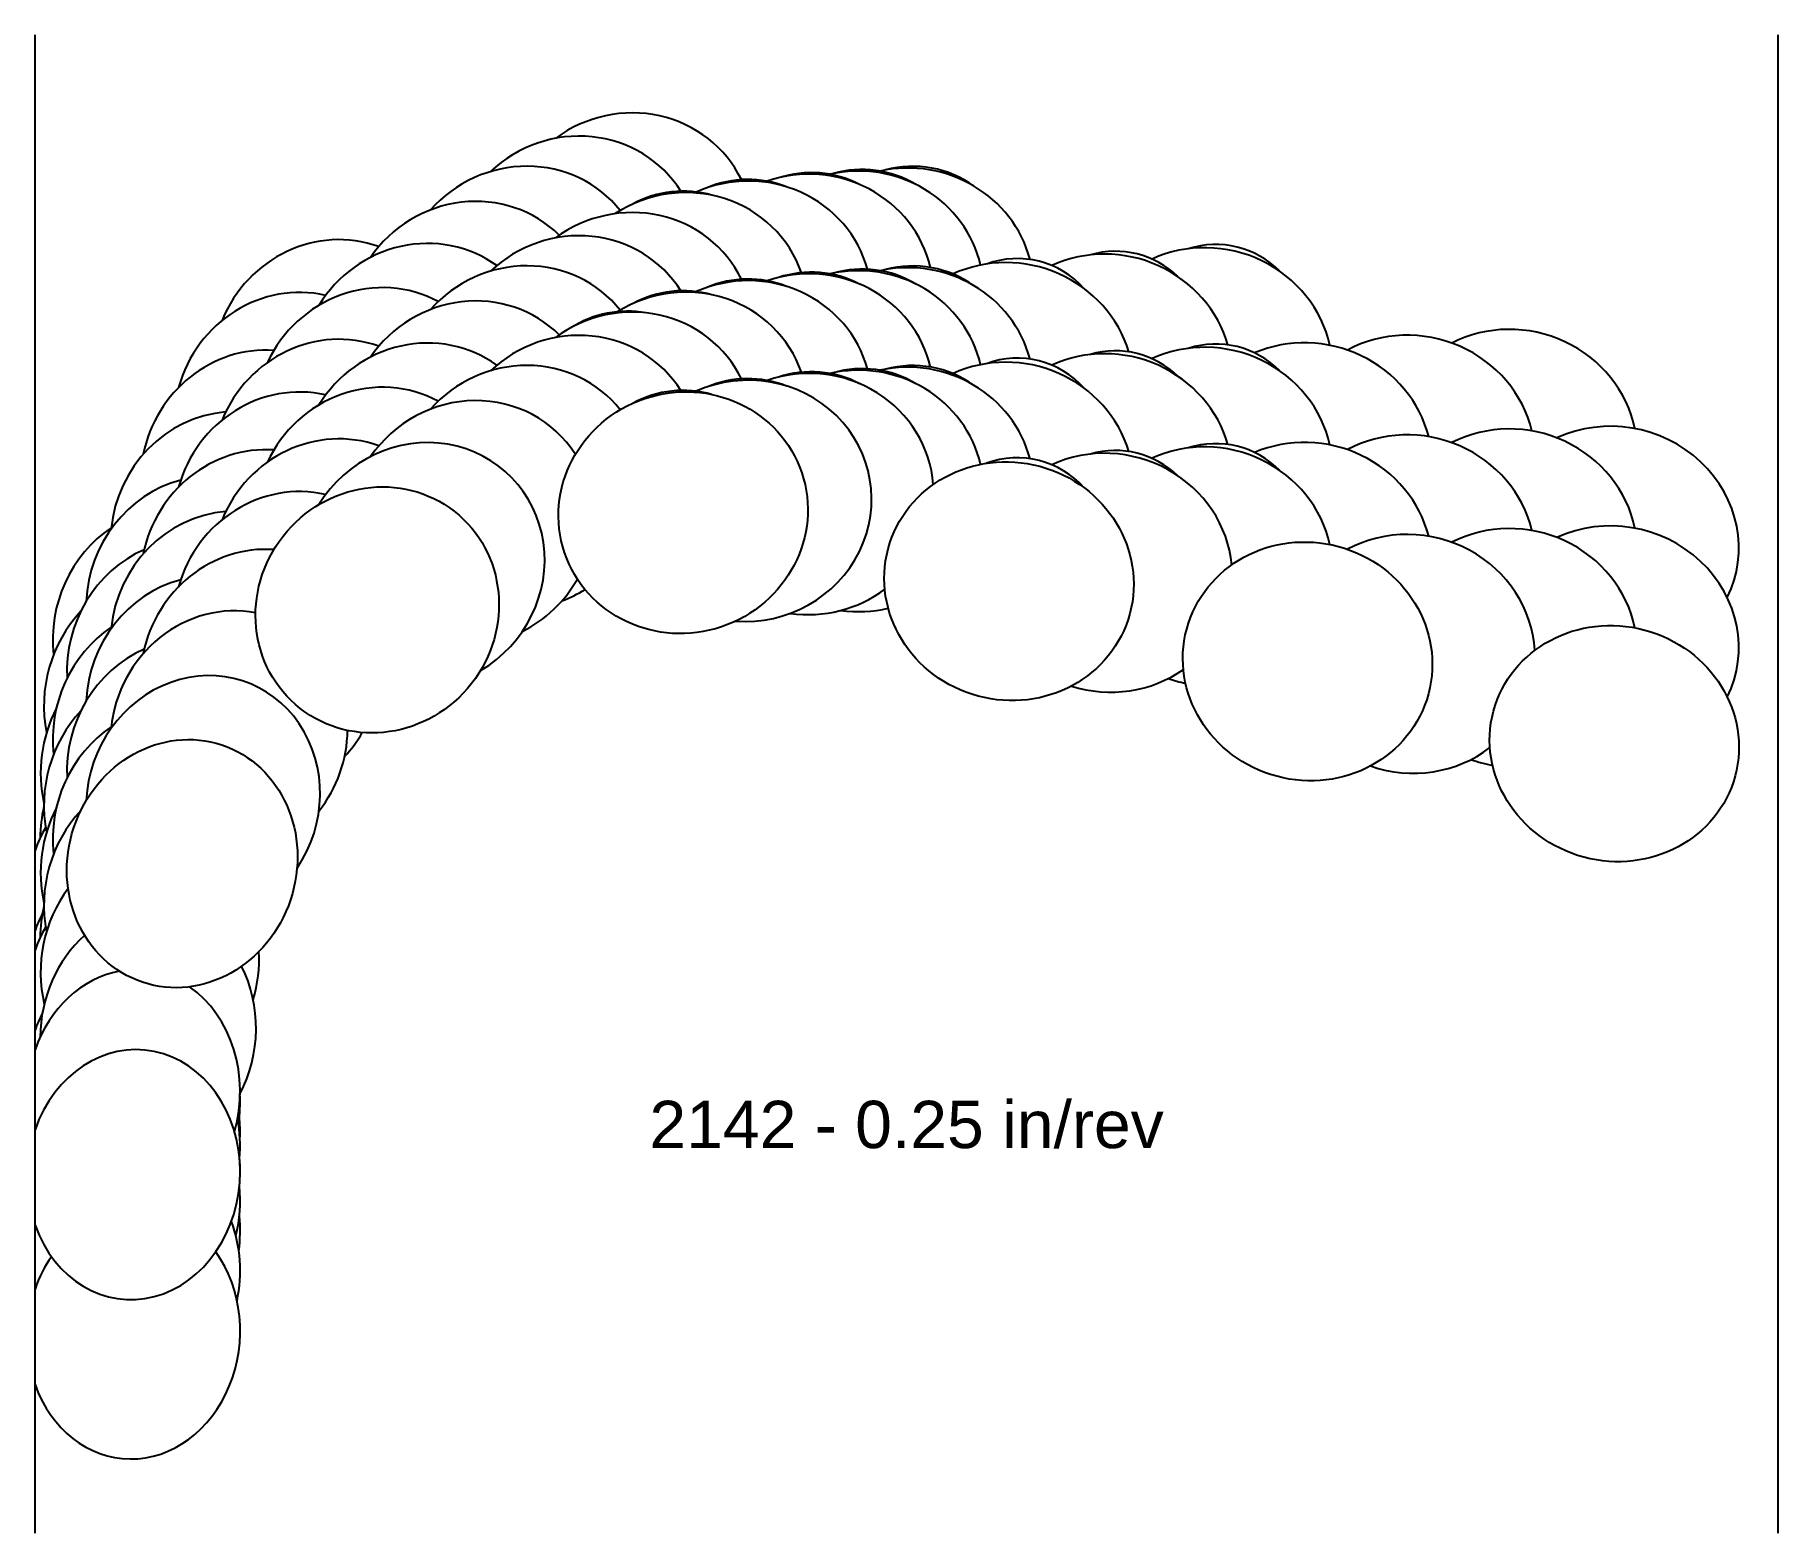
# Model space of a CAD drawing. Header units: inches. Extents: x -4.38 to 0, y -2.6 to 1.16.
import ezdxf
from ezdxf.enums import TextEntityAlignment as Align

# ---------------------------------------------------------------- set-up
doc = ezdxf.new("R2010")
doc.units = ezdxf.units.IN
doc.header["$MEASUREMENT"] = 0
for name, color, linetype, true_color in [('Blade_1', 30, 'Continuous', 0xff7f00), ('Blade_2', 7, 'Continuous', 0xcccc00), ('Blade_3', 7, 'Continuous', 0x00cc00), ('Blade_4', 7, 'Continuous', 0x00cccc), ('Blade_5', 7, 'Continuous', 0x0066cc), ('Blade_6', 190, 'Continuous', 0x7f00ff)]:
    doc.layers.add(name, color=color, linetype=linetype, true_color=true_color)
doc.layers.add('Gage_Line', color=7, linetype='Continuous')
doc.styles.get("Standard").update_dxf_attribs({"font": 'arial.ttf'})

msp = doc.modelspace()

# ---------------------------------------------------------------- linework, layer by layer
at = {"layer": 'Blade_1'}
for centre, major_axis, ratio, start_param, end_param in [((-2.7483, 0.4584), (0.2976, 0.1002), 0.962309, 6.290656, 8.116836), ((-2.7484, 0.5028), (0.2625, 0.0004), 1, 1.289308, 2.068673), ((-1.9096, 0.3711), (0.2173, -0.0582), 1, 0.988125, 2.183438), ((-1.9305, 0.2864), (0.3033, -0.0813), 0.951057, 6.812699, 8.568973), ((-3.516, 0.2144), (0.1933, 0.2474), 0.956218, 6.443924, 8.094068), ((-2.7483, 0.2084), (0.2976, 0.1002), 0.962309, 6.290656, 8.09211), ((-2.7484, 0.2528), (0.2625, 0.0004), 1, 1.289308, 2.068673), ((-1.181, 0.0851), (0.3033, -0.0813), 0.951057, 6.773858, 8.542591), ((-1.9096, 0.1211), (0.2173, -0.0582), 1, 0.988125, 2.183438), ((-1.9305, 0.0364), (0.3033, -0.0813), 0.951057, 6.812699, 8.568973), ((-3.516, -0.0356), (0.1933, 0.2474), 0.956218, 6.443924, 8.094068), ((-2.7484, 0.0028), (0.2625, 0.0004), 1, 1.289308, 2.068673), ((-0.4113, -0.1212), (0.3033, -0.0813), 0.939693, 6.094226, 8.578683), ((-1.181, -0.1649), (0.3033, -0.0813), 0.951057, 6.773858, 8.542591), ((-1.9096, -0.1289), (0.2173, -0.0582), 1, 0.988125, 2.183438), ((-0.4113, -0.3712), (0.3033, -0.0813), 0.939693, 6.094226, 8.578683), ((-4.0056, -0.4224), (0.0993, 0.2979), 0.912645, 6.969201, 8.261096), ((-4.0056, -0.6724), (0.0993, 0.2979), 0.912645, 6.969201, 8.261096), ((-4.1277, -1.2031), (0.0239, 0.3131), 0.85108, 7.398311, 7.552005), ((-4.1277, -1.4531), (0.0239, 0.3131), 0.85108, 7.398311, 7.552005), ((-4.1277, -1.7031), (0.0239, 0.3131), 0.85108, 2.051906, 7.552005)]:
    msp.add_ellipse(centre, major_axis=major_axis, ratio=ratio, start_param=start_param, end_param=end_param, dxfattribs=at)
for centre, major_axis, ratio in [((-2.7483, -0.0416), (0.2976, 0.1002), 0.962309), ((-1.9305, -0.2136), (0.3033, -0.0813), 0.951057), ((-3.516, -0.2856), (0.1933, 0.2474), 0.956218), ((-1.181, -0.4149), (0.3033, -0.0813), 0.951057), ((-0.4113, -0.6212), (0.3033, -0.0813), 0.939693), ((-4.0056, -0.9224), (0.0993, 0.2979), 0.912645)]:
    msp.add_ellipse(centre, major_axis=major_axis, ratio=ratio, dxfattribs=at)
at = {"layer": 'Blade_2'}
for centre, major_axis, ratio, start_param, end_param in [((-2.5888, 0.4879), (0.308, 0.0612), 0.963194, 6.351929, 8.080701), ((-2.5854, 0.5323), (0.2547, -0.0635), 1, 1.437036, 2.219463), ((-3.4027, 0.3264), (0.2147, 0.2291), 0.957306, 6.40392, 8.067347), ((-2.5888, 0.2379), (0.308, 0.0612), 0.963194, 6.351929, 8.080701), ((-2.5854, 0.2823), (0.2547, -0.0635), 1, 1.437036, 2.219463), ((-3.4027, 0.0764), (0.2147, 0.2291), 0.957306, 6.40392, 8.067347), ((-2.5888, -0.0121), (0.308, 0.0612), 0.963194, 4.43245, 8.080701), ((-2.5854, 0.0323), (0.2547, -0.0635), 1, 1.437036, 2.219463), ((-3.4027, -0.1736), (0.2147, 0.2291), 0.957306, 4.410951, 8.067347), ((-3.953, -0.2618), (0.1113, 0.2936), 0.925587, 6.865246, 8.199077), ((-3.953, -0.5118), (0.1113, 0.2936), 0.925587, 6.865246, 8.199077), ((-3.953, -0.7618), (0.1113, 0.2936), 0.925587, 4.461269, 8.199077), ((-4.1277, -1.0024), (0.0239, 0.3131), 0.85108, 7.341857, 7.552005), ((-4.1277, -1.2524), (0.0239, 0.3131), 0.85108, 7.341857, 7.552005), ((-4.1277, -1.5024), (0.0239, 0.3131), 0.85108, 6.505636, 7.552005), ((-4.1277, -1.5024), (0.0239, 0.3131), 0.85108, 4.476299, 5.818801)]:
    msp.add_ellipse(centre, major_axis=major_axis, ratio=ratio, start_param=start_param, end_param=end_param, dxfattribs=at)
at = {"layer": 'Blade_3'}
for centre, major_axis, ratio, start_param, end_param in [((-2.4335, 0.5052), (0.3133, 0.0215), 0.963945, 6.440959, 8.125471), ((-2.4267, 0.5494), (0.2585, -0.0456), 1, 1.264854, 2.063783), ((-3.2812, 0.433), (0.2348, 0.2084), 0.958394, 6.344445, 8.105733), ((-1.6829, 0.3077), (0.3033, -0.0813), 0.951057, 6.799925, 8.568383), ((-1.6631, 0.3895), (0.2173, -0.0582), 1, 1.061922, 2.115376), ((-2.4335, 0.2552), (0.3133, 0.0215), 0.963945, 6.440959, 8.125471), ((-2.4267, 0.2994), (0.2585, -0.0456), 1, 1.264854, 2.063783), ((-3.2812, 0.183), (0.2348, 0.2084), 0.958394, 6.344445, 8.105733), ((-0.9232, 0.1041), (0.3033, -0.0813), 0.951057, 6.75746, 8.632213), ((-1.6829, 0.0577), (0.3033, -0.0813), 0.951057, 6.799925, 8.568383), ((-1.6631, 0.1395), (0.2173, -0.0582), 1, 1.061922, 2.115376), ((-2.4335, 0.0052), (0.3133, 0.0215), 0.963945, 6.291282, 8.125471), ((-2.4267, 0.0494), (0.2585, -0.0456), 1, 1.264854, 2.063783), ((-3.2812, -0.067), (0.2348, 0.2084), 0.958394, 6.130541, 8.105733), ((-3.888, -0.0991), (0.1218, 0.2894), 0.937543, 6.733045, 8.175952), ((-0.9232, -0.1459), (0.3033, -0.0813), 0.951057, 6.75746, 8.632213), ((-1.6829, -0.1923), (0.3033, -0.0813), 0.951057, 6.62412, 8.568383), ((-1.6631, -0.1105), (0.2173, -0.0582), 1, 1.061922, 2.115376), ((-3.888, -0.3491), (0.1218, 0.2894), 0.937543, 6.733045, 8.175952), ((-0.9232, -0.3959), (0.3033, -0.0813), 0.951057, 6.587125, 8.632213), ((-3.2812, -0.067), (0.2348, 0.2084), 0.958394, 4.440767, 5.058042), ((-2.4335, 0.0052), (0.3133, 0.0215), 0.963945, 4.499194, 5.301893), ((-3.888, -0.5991), (0.1218, 0.2894), 0.937543, 6.479607, 8.175952), ((-1.6829, -0.1923), (0.3033, -0.0813), 0.951057, 4.66702, 5.615085), ((-3.888, -0.5991), (0.1218, 0.2894), 0.937543, 4.424681, 5.123682), ((-0.9232, -0.3959), (0.3033, -0.0813), 0.951057, 4.636974, 5.654244), ((-4.0912, -0.8481), (0.0435, 0.311), 0.859946, 7.749515, 8.005302), ((-4.0912, -1.0981), (0.0435, 0.311), 0.859946, 7.749515, 8.005302), ((-4.0912, -1.3481), (0.0435, 0.311), 0.859946, 7.072861, 8.005302), ((-4.0912, -1.3481), (0.0435, 0.311), 0.859946, 4.320998, 5.397767), ((-4.1277, -1.6029), (0.024, 0.3131), 0.851108, 4.74676, 4.924274), ((-4.1277, -1.8529), (0.024, 0.3131), 0.851108, 4.643773, 4.924274), ((-4.1277, -2.1029), (0.024, 0.3131), 0.851108, 2.052375, 5.493264), ((-4.1277, -2.1029), (0.024, 0.3131), 0.851108, 0.969695, 1.269086)]:
    msp.add_ellipse(centre, major_axis=major_axis, ratio=ratio, start_param=start_param, end_param=end_param, dxfattribs=at)
at = {"layer": 'Blade_4'}
for centre, major_axis, ratio, start_param, end_param in [((-3.1527, 0.5222), (0.2534, 0.1854), 0.959466, 6.321089, 8.077181), ((-2.3078, 0.513), (0.314, -0.0027), 0.964466, 6.51492, 8.094451), ((-2.2993, 0.5572), (0.2563, -0.0568), 1, 1.246513, 2.067398), ((-3.1527, 0.2722), (0.2534, 0.1854), 0.959466, 6.321089, 8.077181), ((-2.3078, 0.263), (0.314, -0.0027), 0.964466, 6.51492, 8.094451), ((-2.2993, 0.3072), (0.2563, -0.0568), 1, 1.246513, 2.067398), ((-3.8097, 0.0558), (0.1383, 0.2819), 0.943627, 6.648706, 8.128884), ((-3.1527, 0.0222), (0.2534, 0.1854), 0.959466, 6.321089, 8.077181), ((-2.3078, 0.013), (0.314, -0.0027), 0.964466, 6.51492, 8.094451), ((-2.2993, 0.0572), (0.2563, -0.0568), 1, 1.246513, 2.067398), ((-3.8097, -0.1942), (0.1383, 0.2819), 0.943627, 6.648706, 8.128884), ((-3.8097, -0.4442), (0.1383, 0.2819), 0.943627, 6.648706, 8.128884), ((-3.1527, 0.0222), (0.2534, 0.1854), 0.959466, 4.429892, 4.636731), ((-2.3078, 0.013), (0.314, -0.0027), 0.964466, 4.578844, 4.95955), ((-4.0867, -0.6789), (0.0609, 0.308), 0.868191, 7.533022, 8.325523), ((-3.8097, -0.4442), (0.1383, 0.2819), 0.943627, 4.405559, 4.644674), ((-4.0867, -0.9289), (0.0609, 0.308), 0.868191, 7.533022, 8.325523), ((-4.0867, -1.1789), (0.0609, 0.308), 0.868191, 7.3525, 8.336715), ((-4.0867, -1.1789), (0.0609, 0.308), 0.868191, 4.605005, 4.997269), ((-4.1277, -1.7018), (0.0239, 0.3131), 0.85108, 4.682378, 4.904736), ((-4.1277, -1.9518), (0.0239, 0.3131), 0.85108, 7.535892, 7.552005), ((-4.1277, -1.9518), (0.0239, 0.3131), 0.85108, 4.558877, 5.209611)]:
    msp.add_ellipse(centre, major_axis=major_axis, ratio=ratio, start_param=start_param, end_param=end_param, dxfattribs=at)
at = {"layer": 'Blade_5'}
for centre, major_axis, ratio, start_param, end_param in [((-3.0203, 0.5986), (0.2704, 0.1597), 0.960492, 6.310052, 8.086646), ((-2.1818, 0.5217), (0.3125, -0.0303), 0.960249, 6.625269, 8.179674), ((-2.1718, 0.5651), (0.2536, -0.0679), 1, 1.205278, 2.096951), ((-3.0203, 0.3486), (0.2704, 0.1597), 0.960492, 6.310052, 8.086646), ((-1.4313, 0.3238), (0.3033, -0.0813), 0.951057, 6.741578, 8.568053), ((-1.4115, 0.4067), (0.2173, -0.0582), 1, 1.037927, 2.144385), ((-2.1818, 0.2717), (0.3125, -0.0303), 0.960249, 6.625269, 8.179674), ((-2.1718, 0.3151), (0.2536, -0.0679), 1, 1.205278, 2.096951), ((-3.7242, 0.201), (0.1544, 0.2734), 0.949453, 6.556149, 8.113456), ((-3.0203, 0.0986), (0.2704, 0.1597), 0.960492, 6.310052, 8.086646), ((-1.4115, 0.1567), (0.2173, -0.0582), 1, 1.037927, 2.144385), ((-0.6666, 0.1188), (0.3033, -0.0813), 0.951057, 6.727617, 8.611951), ((-2.1818, 0.0217), (0.3125, -0.0303), 0.960249, 6.625269, 8.179674), ((-1.4313, 0.0738), (0.3033, -0.0813), 0.951057, 6.741578, 8.568053), ((-2.1718, 0.0651), (0.2536, -0.0679), 1, 1.205278, 2.096951), ((-3.7242, -0.049), (0.1544, 0.2734), 0.949453, 6.556149, 8.113456), ((-0.6666, -0.1312), (0.3033, -0.0813), 0.951057, 6.727617, 8.611951), ((-1.4313, -0.1762), (0.3033, -0.0813), 0.951057, 6.741578, 8.568053), ((-1.4115, -0.0933), (0.2173, -0.0582), 1, 1.037927, 2.144385), ((-3.7242, -0.299), (0.1544, 0.2734), 0.949453, 6.556149, 8.113456), ((-0.6666, -0.3812), (0.3033, -0.0813), 0.951057, 6.727617, 8.611951), ((-4.0729, -0.5088), (0.0745, 0.305), 0.883943, 7.284755, 8.340821), ((-1.4313, -0.1762), (0.3033, -0.0813), 0.951057, 4.637876, 4.782368), ((-4.0729, -0.7588), (0.0745, 0.305), 0.883943, 7.284755, 8.340821), ((-0.6666, -0.3812), (0.3033, -0.0813), 0.951057, 4.622425, 4.800871), ((-4.0729, -1.0088), (0.0745, 0.305), 0.883943, 7.284755, 8.340821), ((-4.1277, -1.5266), (0.0239, 0.3131), 0.85108, 4.624387, 4.858177), ((-4.1277, -1.7766), (0.0239, 0.3131), 0.85108, 4.518956, 4.919447)]:
    msp.add_ellipse(centre, major_axis=major_axis, ratio=ratio, start_param=start_param, end_param=end_param, dxfattribs=at)
at = {"layer": 'Blade_6'}
for centre, major_axis, ratio, start_param, end_param in [((-2.885, 0.6577), (0.2846, 0.1327), 0.96143, 6.297209, 8.062318), ((-2.885, 0.4077), (0.2846, 0.1327), 0.96143, 6.297209, 8.062318), ((-3.6246, 0.3336), (0.1704, 0.2638), 0.955116, 6.499616, 8.053522), ((-2.885, 0.1577), (0.2846, 0.1327), 0.96143, 6.297209, 8.062318), ((-2.8881, 0.2016), (0.2617, 0.0206), 1, 1.313039, 2.060488), ((-3.6246, 0.0836), (0.1704, 0.2638), 0.955116, 6.499616, 8.053522), ((-3.6246, -0.1664), (0.1704, 0.2638), 0.955116, 6.499616, 8.053522), ((-4.0457, -0.3429), (0.0875, 0.3016), 0.898767, 7.101052, 8.287476), ((-4.0457, -0.5929), (0.0875, 0.3016), 0.898767, 7.101052, 8.287476), ((-4.0457, -0.8429), (0.0875, 0.3016), 0.898767, 7.101052, 8.287476), ((-4.1277, -1.6374), (0.0239, 0.3131), 0.85108, 4.697092, 5.018914)]:
    msp.add_ellipse(centre, major_axis=major_axis, ratio=ratio, start_param=start_param, end_param=end_param, dxfattribs=at)
at = {"layer": 'Gage_Line'}
for p, q in [((-4.375, -2.6029), (-4.375, 1.1577)), ((0, -2.6029), (0, 1.1577))]:
    msp.add_line(p, q, dxfattribs=at)

# ---------------------------------------------------------------- texts
msp.add_text('2142 - 0.25 in/rev', height=0.11875).set_placement((-2.1875, -1.5771), align=Align.MIDDLE_CENTER)

doc.saveas('drawing.dxf')
